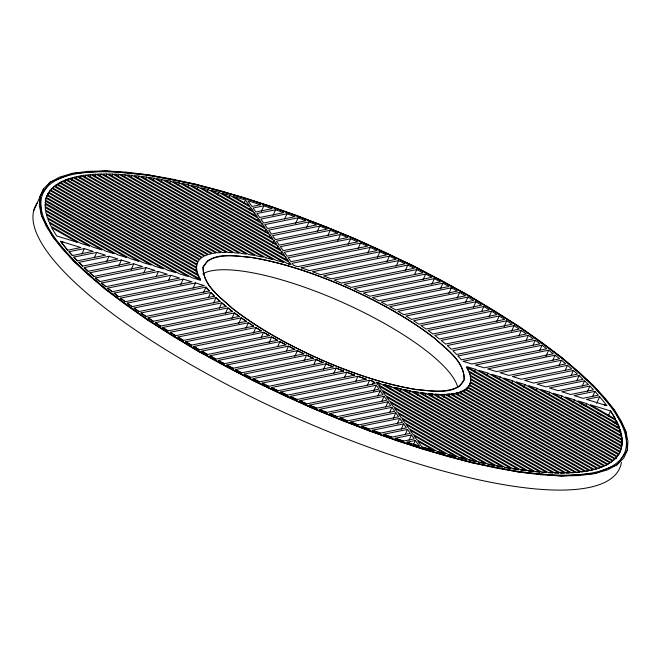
<?xml version="1.0" encoding="UTF-8"?>
<svg xmlns="http://www.w3.org/2000/svg" width="661" height="661" viewBox="0 0 661 661"><rect width="100%" height="100%" fill="white"/><g stroke="black" fill="none" stroke-linecap="round" stroke-linejoin="round"><path stroke-width="0.99" d="M622.141 442.721L622.15 440.383L524.95 384.553L516.125 381.827L622.141 442.721L622.15 440.383L621.365 442.143M470.715 379.67L470.5 381.893L610.698 462.419L612.491 461.105L470.715 379.67L470.5 381.893M621.827 445.828L622.092 443.63L512.597 380.744L503.781 378.018L621.827 445.828L622.092 443.63L620.91 446.266M196.796 265.028L196.581 267.251L54.805 185.824L56.598 184.502L196.796 265.028L195.623 267.672M621.166 448.728L621.671 446.671L500.245 376.935L491.429 374.209L621.166 448.728L621.671 446.671L620.489 449.315M46.13 198.193L45.626 200.25L167.051 269.994L175.867 272.712L46.13 198.193L45.287 200.068M469.583 384.652L470.31 382.719L609.938 462.923L607.955 464.129L469.583 384.652L470.31 382.719L469.517 384.479M620.175 451.446L620.919 449.521L487.901 373.118L479.076 370.4L620.175 451.446L620.919 449.521L619.737 452.165M47.121 195.482L46.377 197.399L179.395 273.803L188.22 276.521L47.121 195.482L45.865 198.292M33.678 210.785L43.535 188.848L50.129 182.246L59.779 177.057L72.404 173.413L87.822 171.364L105.768 170.943L125.896 172.116L147.816 174.801L171.1 178.883L195.317 184.196L220.055 190.591L270.498 206.149L325.584 226.541L354.478 238.555L383.768 251.667L412.993 265.722L441.705 280.537L469.409 295.888L495.659 311.529L520.058 327.22L542.26 342.704L561.999 357.75L579.119 372.16L593.537 385.768L605.261 398.426L614.375 410.068L621.208 420.999L625.827 431.476L627.95 441.284L627.322 450.215L623.761 458.081L617.167 464.675L607.517 469.864L594.892 473.516L579.474 475.556L561.528 475.978L541.4 474.805L519.48 472.119L496.196 468.046L471.979 462.725L447.241 456.338L396.798 440.771L341.712 420.388L312.818 408.366L283.536 395.253L254.303 381.199L225.599 366.384L197.887 351.041L171.637 335.391L147.238 319.709L125.036 304.225L105.297 289.171L88.177 274.761L73.759 261.161L62.035 248.495L52.93 236.861L46.088 225.922L41.469 215.453L39.346 205.645L39.974 196.705L43.535 188.848M47.171 195.763L48.427 192.946L200.572 280.33L191.748 277.612L47.46 194.739L48.427 192.946M47.592 195.069L48.435 193.194M49.195 192.467L50.038 190.583L198.746 276.001A149.089 40.09 24.1 0 0 200.506 279.355L48.856 192.252L50.038 190.583M51.104 190.269L51.938 188.393L197.218 271.836L196.433 273.596M53.293 188.245L54.128 186.369L196.606 268.201L196.953 270.746L52.533 187.798L54.128 186.369M55.764 186.385L56.598 184.502M58.507 184.675L59.341 182.8L197.713 262.268L196.871 264.152M61.514 183.122L62.357 181.246L199.283 259.889L198.093 261.558L60.176 182.337L62.357 181.246M64.795 181.717L65.637 179.842L201.465 257.856L199.845 259.277L63.266 180.825L65.637 179.842M68.331 180.47L69.174 178.594L204.224 256.162L202.192 257.344L66.621 179.47L69.174 178.594M71.71 180.304L72.974 177.487L207.554 254.791L205.125 255.741L70.231 178.263L72.974 177.487M76.189 178.412L77.031 176.537L211.429 253.733L208.603 254.452L74.106 177.198L77.031 176.537M80.088 178.544L81.344 175.727L215.841 252.981L212.635 253.485L78.238 176.289L81.344 175.727M84.658 177.892L85.922 175.074L220.807 252.552L217.205 252.824L82.625 175.529L85.922 175.074M89.913 176.446L90.755 174.57L226.326 252.436L222.327 252.485L87.277 174.917L90.755 174.57M95.01 176.082L95.845 174.207L232.424 252.659L228.012 252.469L92.185 174.446L95.845 174.207M100.365 175.884L101.207 174L239.125 253.221L234.275 252.783L97.349 174.132L101.207 174M105.991 175.826L106.834 173.95L246.47 254.155L241.158 253.444L102.786 173.975L106.834 173.95M111.891 175.933L112.734 174.058L254.51 255.485L248.693 254.493L108.487 173.967L112.734 174.058M81.972 253.898L84.335 248.619L93.16 251.345L72.404 255.559L68.975 251.742L84.335 248.619M118.071 176.198L118.906 174.322L263.326 257.269L256.947 255.947L114.469 174.116L118.906 174.322M124.532 176.619L125.367 174.744L273.026 259.558A149.089 40.09 24.1 0 0 266.003 257.864M94.325 257.716L96.688 252.436L105.512 255.154L77.428 260.855L73.817 257.079L96.688 252.436M131.283 177.214L132.117 175.339L283.776 262.442A149.089 40.09 24.1 0 0 275.992 260.31L127.267 174.901L132.117 175.339M138.339 177.983L139.174 176.107L289.617 262.516L291.096 264.607L287.064 263.4L134.109 175.545L139.174 176.107M106.52 261.872L109.04 256.245L117.865 258.963L82.699 266.102L78.915 262.359L109.04 256.245M145.362 179.693L146.544 177.057L285.717 256.997L288.502 260.938L141.247 176.363L146.544 177.057M153.046 180.825L154.228 178.189L281.809 251.469L284.602 255.419L148.7 177.363L154.228 178.189M119.03 265.334L121.393 260.054L130.209 262.772L88.202 271.307L84.253 267.598L121.393 260.054M161.077 182.155L162.259 179.519L277.909 245.942L280.694 249.891L156.492 178.544L162.259 179.519M169.464 183.692L170.645 181.048L274.001 240.414L276.794 244.363L164.622 179.932L170.645 181.048M131.225 269.498L133.737 263.863L142.561 266.59L93.912 276.472L89.813 272.786L133.737 263.863M178.23 185.435L179.412 182.8L270.101 234.886L272.886 238.836L173.108 181.527L179.412 182.8M143.734 272.952L146.089 267.672L154.914 270.399L99.819 281.586L95.581 277.934L146.089 267.672M187.394 187.418L188.575 184.774L266.193 229.367L268.986 233.308L181.99 183.337L188.575 184.774M156.079 276.761L158.442 271.481L167.266 274.208L105.917 286.667L101.546 283.04L158.442 271.481M196.986 189.641L198.168 187.005L262.293 223.839L265.078 227.781L191.269 185.386L198.168 187.005M207.042 192.136L208.215 189.492L258.393 218.312L261.178 222.261L200.985 187.691L208.215 189.492M168.431 280.57L170.794 275.298L179.618 278.017L112.196 291.708L107.693 288.113L170.794 275.298M217.593 194.912L218.774 192.277L254.485 212.784L257.278 216.734L211.181 190.261L218.774 192.277M180.627 284.734L183.147 279.107L191.971 281.826L118.641 296.723L114.023 293.145L183.147 279.107M195.425 270.845L196.606 268.201M229.094 197.127L229.888 195.367L250.585 207.257L253.37 211.206L221.889 193.128L229.888 195.367M193.136 288.196L195.499 282.916L204.315 285.635L125.251 301.697L122.872 299.92M197.961 277.76L198.746 276.001M203.464 292.732L205.976 287.105L209.306 290.947L132.026 306.638L127.168 303.11L205.976 287.105A149.089 40.09 24.1 0 0 209.306 290.947M243.868 203.505L245.446 199.986L233.168 196.317L249.47 205.678L245.446 199.986M208.355 297.739L210.719 292.459L214.437 296.219L138.942 311.554L133.985 308.051L210.719 292.459A149.089 40.09 24.1 0 0 214.437 296.219M249.404 209.901L250.585 207.257M213.635 302.986L215.998 297.706L220.055 301.399L146.015 316.437L140.95 312.95L215.998 297.706L220.055 301.399M253.303 215.428L254.485 212.784M257.6 220.072L258.393 218.312M261.31 211.47L263.83 205.844L272.225 208.653L255.865 211.974L253.08 208.025L263.83 205.844M219.378 308.142L221.741 302.862L226.087 306.489L153.236 321.287L151.286 319.99M261.45 225.715L262.293 223.839M225.368 313.562L227.88 307.935L232.498 311.513L160.59 326.113L158.607 324.824M265.02 232.003L266.193 229.367M273.018 215.42L275.538 209.785L283.718 212.635L259.773 217.502L256.98 213.553L275.538 209.785M231.871 318.561L234.391 312.934L239.241 316.462L168.092 330.913L165.39 329.203M269.316 236.646L270.101 234.886M272.745 243.231L274.001 240.414M284.594 219.064L286.957 213.784L294.955 216.676L263.673 223.03L260.888 219.08L286.957 213.784M238.712 323.493L241.232 317.858L246.313 321.345L175.727 335.681L173.661 334.4M276.728 248.577L277.909 245.942M245.867 328.36L248.387 322.725L253.684 326.162L183.494 340.423L181.403 339.151M280.975 253.345L281.809 251.469M295.591 223.468L298.111 217.841L305.936 220.766L267.581 228.557L264.788 224.608L298.111 217.841M284.536 259.633L285.717 256.997M253.32 333.161L255.84 327.534L261.343 330.93L191.401 345.133L189.269 343.869M288.783 264.4L289.617 262.516M306.671 227.219L309.034 221.939L316.693 224.897L271.481 234.077L268.697 230.135L309.034 221.939M261.062 337.911L263.582 332.276L269.283 335.631L199.448 349.818L197.275 348.562M317.363 231.367L319.726 226.087L327.236 229.078L275.381 239.604L272.596 235.663L319.726 226.087M269.093 342.596L271.605 336.97L277.513 340.283L207.62 354.478L205.414 353.23M277.818 346.29L279.917 341.597L286.031 344.868L215.932 359.105L213.693 357.874M327.848 235.556L330.211 230.276L337.581 233.292L279.289 245.132L276.496 241.182L330.211 230.276M286.411 350.859L288.51 346.174L294.831 349.405L224.376 363.715L222.104 362.484M337.746 240.662L340.506 234.506L347.736 237.547L283.189 250.659L280.404 246.71L340.506 234.506M294.88 356.312L297.4 350.685L303.928 353.875L232.953 368.284L230.648 367.07M348.091 244.405L350.611 238.77L357.717 241.843L287.097 256.187L284.304 252.238L350.611 238.77M304.068 360.766L306.588 355.139L313.347 358.279L241.67 372.837L238.547 371.218M358.179 248.354L360.534 243.074L367.524 246.165L290.997 261.715L288.213 257.765L360.534 243.074M313.735 364.806L316.09 359.526L323.089 362.616L250.527 377.357L247.354 375.745M367.78 253.039L370.3 247.412L377.167 250.527L297.681 266.672L293.591 265.375L292.112 263.293L370.3 247.412M323.427 369.474L325.939 363.847L333.202 366.88L259.525 381.851L256.303 380.249M377.373 257.41L379.893 251.783L386.652 254.923L309.373 270.613M333.805 373.366L336.168 368.086L343.72 371.069L268.672 386.313L266.209 385.123M386.817 261.814L389.337 256.179L395.989 259.343L320.494 274.679M344.439 377.522L346.802 372.242L354.693 375.159L277.959 390.742L276.29 389.957M396.113 266.243L398.624 260.616L405.176 263.797L331.136 278.835L323.576 275.86L398.624 260.616M355.56 381.587L357.923 376.307L366.211 379.133L287.403 395.146L284.866 393.973M405.251 270.704L407.771 265.078L414.216 268.283L341.357 283.082L334.094 280.041L407.771 265.078M414.67 274.257L416.769 269.564L423.106 272.795L351.206 287.395L344.207 284.304L416.769 269.564M367.252 385.528L369.615 380.249L373.705 381.546L375.184 383.636L296.996 399.517L293.558 397.963M372.523 384.19L373.705 381.546L372.176 381.067M423.106 279.719L425.626 274.084L431.864 277.331L360.708 291.782L353.949 288.642L425.626 274.084M373.539 391.37L376.299 385.214L379.084 389.155L306.762 403.846L304.134 402.698M379.447 385.289L380.232 383.529L533.196 471.384L528.122 470.814L377.679 384.405L376.2 382.314L380.232 383.529L378.224 382.926M377.836 396.013L380.199 390.742L382.992 394.683L316.685 408.151L313.132 406.622M431.823 284.263L434.343 278.636L440.482 281.9L369.896 296.235L363.368 293.054L434.343 278.636M381.744 401.541L384.107 396.261L386.892 400.211L326.79 412.423L324.08 411.282M390.13 389.246L391.312 386.611L540.029 472.028L535.179 471.582L383.52 384.479L391.312 386.611A149.179 40.114 24.1 0 1 383.512 384.479M385.644 407.069L388.007 401.789L390.8 405.738L337.085 416.645L334.317 415.521M440.4 288.84L442.92 283.214L448.968 286.494L378.786 300.755L372.465 297.524L442.92 283.214M389.552 412.596L391.915 407.316L394.7 411.266L347.57 420.834L345.695 420.099M400.112 391.692L401.293 389.056L546.573 472.499L541.929 472.177L394.27 387.363L401.293 389.056A149.179 40.114 24.1 0 1 394.27 387.363M448.852 293.443L451.364 287.816L457.313 291.121L387.379 305.324L381.273 302.052L451.364 287.816M393.295 418.471L395.815 412.844L398.608 416.794L358.262 424.982L355.395 423.883M409.564 392.733L410.357 390.973L552.827 472.805L548.39 472.607L403.97 389.651L410.357 390.973L403.97 389.651M397.203 423.998L399.723 418.372L402.508 422.313L369.185 429.088L365.277 427.634M457.156 298.078L459.676 292.443L465.526 295.773L395.691 309.959L389.783 306.646L459.676 292.443M401.26 429.171L403.623 423.891L406.416 427.841L380.339 433.137L377.348 432.063M417.43 395.071L418.603 392.427L558.809 472.962L554.562 472.871L412.786 391.436L418.603 392.427L412.786 391.436M405.168 434.698L407.531 429.419L410.316 433.368L391.758 437.136L388.693 436.078M465.336 302.738L467.856 297.103L473.607 300.449L403.714 314.644L398.013 311.29L467.856 297.103M425.353 395.237L426.138 393.477L564.511 472.954L560.462 472.97L420.834 392.766L426.138 393.477L420.834 392.766M409.068 440.226L411.431 434.946L414.224 438.896L403.466 441.077L399.277 439.689M432.178 396.022L433.021 394.146L569.947 472.789L566.089 472.921L428.171 393.7L433.021 394.146L428.171 393.7M473.375 307.423L475.895 301.788L481.555 305.151L411.456 319.395L405.953 315.999L475.895 301.788M413.365 444.87L415.339 440.474L419.355 446.167L413.133 444.209M438.028 397.269L439.284 394.46L575.111 472.475L571.451 472.714L434.872 394.27L439.284 394.46L434.872 394.27M481.704 311.199L483.802 306.506L489.363 309.885L418.909 324.196L413.621 320.759L483.802 306.506M443.705 397.253L444.969 394.435L580.019 472.012L576.541 472.359L440.97 394.485L444.969 394.435L440.97 394.485M449.249 395.972L450.091 394.096L584.671 471.392L581.374 471.847L446.489 394.369L450.091 394.096L446.489 394.369M453.826 395.311L454.661 393.435L589.058 470.632L585.952 471.194L451.455 393.939L454.661 393.435L451.455 393.939M489.057 316.875L491.569 311.24L497.039 314.644L426.064 329.062L420.983 325.584L491.569 311.24M457.85 394.344L458.693 392.469L593.19 469.723L590.265 470.384L455.867 393.196L458.693 392.469L455.867 393.196M460.915 393.997L462.171 391.188L597.065 468.666L594.322 469.434L459.742 392.13L462.171 391.188L459.742 392.13M464.262 391.461L465.104 389.585L600.675 467.451L598.122 468.335L463.072 390.758L465.104 389.585L463.072 390.758M496.692 321.643L499.212 316.016L504.574 319.437L432.905 333.995L428.055 330.467L499.212 316.016M466.195 390.461L467.451 387.652L604.03 466.096L601.667 467.079L465.831 389.065L467.451 387.652L465.831 389.065M474.367 371.953L475.548 369.309L619.836 452.19L618.993 454.066M468.36 387.247L469.203 385.371L607.12 464.584L604.939 465.683L468.013 387.032L469.203 385.371L468.013 387.032M504.186 326.435L506.706 320.808L511.978 324.254L439.416 338.994L434.798 335.416L506.706 320.808M486.719 375.762L487.901 373.118M511.548 331.26L514.068 325.633L519.232 329.095L445.555 344.059L441.209 340.432L514.068 325.633M499.41 378.811L500.245 376.935M518.761 336.119L521.281 330.483L526.346 333.97L451.298 349.215L447.241 345.521L521.281 330.483M525.834 341.002L528.354 335.367L533.311 338.878L456.577 354.461A149.089 40.09 24.1 0 0 452.876 350.71L528.354 335.367M511.416 383.38L512.597 380.744M533.179 344.976L535.278 340.283L540.128 343.811L461.32 359.815A149.089 40.09 24.1 0 0 458.015 355.982M539.525 350.859L542.045 345.224L546.779 348.777L471.797 364.004L462.981 361.286L542.045 345.224M523.768 387.189L524.95 384.553M545.903 356.362L548.655 350.206L553.274 353.775L484.149 367.822L475.325 365.095L548.655 350.206M536.459 390.238L537.302 388.362L621.836 436.913L622.1 439.416L528.478 385.644L537.302 388.362M552.736 360.493L555.1 355.213L559.603 358.807L496.502 371.631L487.678 368.904L555.1 355.213M559.016 365.533L561.379 360.253L565.75 363.88L508.854 375.44L500.03 372.713L561.379 360.253M548.812 394.047L549.655 392.171L621.117 433.219L621.671 435.888L540.83 389.453L549.655 392.171M565.114 370.614L567.477 365.335L571.715 368.987L521.207 379.249L512.382 376.53L567.477 365.335M560.825 398.624L562.007 395.98L619.977 429.278L620.836 432.12L553.183 393.262L562.007 395.98M571.021 375.737L573.384 370.457L577.483 374.134L533.559 383.058L524.735 380.339L573.384 370.457M576.731 380.893L579.094 375.613L583.043 379.323L545.903 386.867L537.087 384.148L579.094 375.613M573.178 402.433L574.359 399.798L618.365 425.073L619.564 428.105L565.535 397.071L574.359 399.798M582.234 386.098L584.597 380.819L588.381 384.562L558.256 390.684L549.44 387.957L584.597 380.819M587.505 391.345L589.868 386.065L593.479 389.841L570.608 394.493L561.784 391.766L589.868 386.065M585.53 406.242L586.704 403.607L616.259 420.578L617.82 423.817L577.888 400.88L586.704 403.607M592.529 396.641L594.892 391.362L598.321 395.179L582.961 398.302L574.136 395.575L594.892 391.362M596.709 403.284L599.651 396.716L586.489 399.393L606.823 405.664A313.768 84.377 24.1 0 0 599.577 396.699M608.302 416.017L610.566 410.968L590.24 404.689L615.556 419.239L610.566 410.968A313.636 84.344 24.1 0 1 615.556 419.239M615.474 422.338L616.259 420.578L617.82 423.817M617.192 427.717L618.365 425.073L612.871 421.916M619.192 431.038L619.977 429.278L620.836 432.12M620.332 434.979L621.117 433.219L621.671 435.888M620.654 439.557L621.836 436.913L622.1 439.416M615.903 458.858L616.746 456.982L469.087 372.168L470.078 375.084L615.358 458.527L616.746 456.982L615.358 458.527M197.713 262.268L196.995 264.202L57.358 183.998L59.341 182.8M618.87 453.975L619.836 452.19L618.87 453.975L466.724 366.591L475.548 369.309M618.44 454.669L617.258 456.338L468.55 370.92L466.79 367.566L618.44 454.669L617.258 456.338M51.938 188.393L50.55 189.947L198.209 274.753A149.089 40.09 24.1 0 1 197.218 271.836M614.763 459.122L613.168 460.552L470.69 378.72L470.343 376.175L614.763 459.122L613.168 460.552M610.698 462.419L612.491 461.105M607.955 464.129L609.938 462.923M604.939 465.683L607.12 464.584M601.667 467.079L604.03 466.096M598.122 468.335L600.675 467.451M594.322 469.434L597.065 468.666M590.265 470.384L593.19 469.723M67.645 250.205L80.807 247.536L60.482 241.265L67.645 250.205A313.768 84.377 24.1 0 1 60.482 241.265L63.018 242.05M122.277 299.474L120.517 298.144L195.499 282.916M379.893 251.783L301.085 267.788A149.089 40.09 24.1 0 1 309.381 270.613M389.337 256.179L312.603 271.77A149.089 40.09 24.1 0 1 320.502 274.679M150.634 319.56L148.064 317.825L221.741 302.862L226.087 306.489M157.946 324.394L155.318 322.675L227.88 307.935L232.498 311.513M164.721 328.773L162.722 327.484L234.391 312.934L239.241 316.462M172.298 333.549L170.257 332.276L241.232 317.858L246.313 321.345M180.701 338.729L177.933 337.036L248.387 322.725L250.345 324.014M188.567 343.456L185.741 341.77L255.84 327.534L261.343 330.93M196.557 348.149L193.69 346.471L263.582 332.276L269.283 335.631M204.687 352.817L201.77 351.156L271.605 336.97L277.513 340.283M212.949 357.461L209.983 355.8L279.917 341.597L286.031 344.868M220.592 361.658L218.328 360.427L288.51 346.174L294.831 349.405M229.879 366.657L226.814 365.021L297.4 350.685L299.838 351.892M237.77 370.813L235.432 369.59L306.588 355.139L309.959 356.717M245.768 374.944L244.19 374.134L316.09 359.526L318.718 360.699M255.493 379.852L253.089 378.646L325.939 363.847L333.202 366.88M264.574 384.322L262.128 383.124L336.168 368.086L339.002 369.218M274.629 389.164L271.307 387.577L346.802 372.242A149.179 40.114 24.1 0 0 354.66 375.151M283.172 393.188L280.644 392.006L357.923 376.307M457.99 355.982L535.278 340.283M291.84 397.178L290.129 396.393L369.615 380.249L371.664 380.91M302.391 401.921L299.772 400.756L376.299 385.214M311.356 405.854L309.579 405.086L380.199 390.742M322.271 410.522L319.56 409.374L384.107 396.261M333.4 415.149L329.715 413.629L388.007 401.789M343.819 419.355L340.06 417.851L391.915 407.316M354.436 423.511L350.603 422.024L395.815 412.844M364.294 427.27L361.36 426.163L399.723 418.372M376.349 431.707L372.35 430.245L403.623 423.891M387.677 435.723L383.578 434.285L407.531 429.419M398.228 439.334L395.071 438.268L411.431 434.946M411.572 443.713L406.87 442.192L415.339 440.474M585.952 471.194L589.058 470.632M581.374 471.847L584.671 471.392M576.541 472.359L580.019 472.012M571.451 472.714L575.111 472.475M566.089 472.921L569.947 472.789M560.462 472.97L564.511 472.954M554.562 472.871L558.809 472.962M548.39 472.607L552.827 472.805M541.929 472.177L546.573 472.499M125.367 174.744L120.723 174.421L266.003 257.864M535.179 471.582L540.029 472.028M528.122 470.814L533.196 471.384M526.049 470.566L520.761 469.872L381.579 389.932L378.794 385.983L526.049 470.566L520.761 469.872M518.596 469.566L513.068 468.732L385.487 395.452L382.694 391.51L518.596 469.566L513.068 468.732M510.804 468.376L505.037 467.41L389.387 400.979L386.602 397.038L510.804 468.376L505.037 467.41M502.674 466.988L496.651 465.873L393.295 406.507L390.502 402.557L502.674 466.988L496.651 465.873M494.188 465.394L487.884 464.121L397.195 412.034L394.41 408.085L494.188 465.394L487.884 464.121M482.034 462.874L478.721 462.146L401.103 417.562L398.31 413.612L485.314 463.584L482.852 463.055M478.721 462.146L485.314 463.584M472.59 460.742L469.128 459.916L405.003 423.09L402.219 419.14L476.027 461.535L473.458 460.94M469.128 459.916L476.027 461.535M466.311 459.238L459.081 457.429L408.911 428.609L406.118 424.668L466.311 459.238L459.081 457.429M456.115 456.668L448.522 454.652L412.811 434.137L410.027 430.187L456.115 456.668L448.522 454.652M445.407 453.801L437.417 451.554L416.719 439.664L413.926 435.715L445.407 453.801L437.417 451.554M434.128 450.604L421.85 446.935L417.835 441.242L434.128 450.604L421.85 446.935M377.72 382.777L376.2 382.314M604.278 404.879L606.823 405.664M406.87 442.192L419.355 446.167M395.071 438.268L403.466 441.077M383.578 434.285L391.758 437.136M372.35 430.245L380.339 433.137M361.36 426.163L369.185 429.088M350.603 422.024L358.262 424.982M343.72 371.069L339.944 369.598M340.06 417.851L347.57 420.834M329.715 413.629L337.085 416.645M319.56 409.374L326.79 412.423M309.579 405.086L316.685 408.151M323.089 362.616L319.585 361.088M299.772 400.756L306.762 403.846M290.129 396.393L296.996 399.517M313.347 358.279L310.802 357.114M280.644 392.006L287.403 395.146M271.307 387.577L277.959 390.742M303.928 353.875L300.656 352.288M262.128 383.124L268.672 386.313M253.089 378.646L259.525 381.851M244.19 374.134L250.527 377.357M235.432 369.59L241.67 372.837M226.814 365.021L232.953 368.284M218.328 360.427L224.376 363.715M209.983 355.8L215.932 359.105M201.77 351.156L207.62 354.478M579.854 402.954L585.357 406.11M596.362 412.431L601.865 415.595M193.69 346.471L199.448 349.818M185.741 341.77L191.401 345.133M177.933 337.036L183.494 340.423M170.257 332.276L175.727 335.681M253.684 326.162L251.006 324.444M162.722 327.484L168.092 330.913M155.318 322.675L160.59 326.113M148.064 317.825L153.236 321.287M140.95 312.95L146.015 316.437M133.985 308.051L138.942 311.554M127.168 303.11L132.026 306.638M120.517 298.144L125.251 301.697M114.023 293.145L118.641 296.723M107.693 288.113L112.196 291.708M101.546 283.04L105.917 286.667M95.581 277.934L99.819 281.586M89.813 272.786L93.912 276.472M84.253 267.598L88.202 271.307M78.915 262.359L82.699 266.102M73.817 257.079L77.428 260.855M68.975 251.742L72.404 255.559M618.365 425.073L619.564 428.105M470.343 376.175L470.69 378.72M621.406 462.411A320.213 86.112 24.1 0 1 295.021 417.405A320.213 86.112 24.1 0 1 37.239 202.919M202.902 273.77A142.322 38.272 24.1 0 1 342.315 302.308A142.322 38.272 24.1 0 1 457.734 387.346M366.186 379.133A149.179 40.114 24.1 0 1 357.898 376.299M466.815 367.574A149.089 40.09 24.1 0 1 468.566 370.928M469.112 372.176A149.089 40.09 24.1 0 1 470.103 375.093M45.13 205.067L45.146 206.538L142.346 262.367L151.171 265.094L45.155 204.199L45.13 205.067M203.125 267.127C202.431 285.263 220.245 297.21 232.16 308.224C260.186 330.153 291.889 346.926 324.386 361.195C353.916 373.729 384.487 384.429 416.24 389.536C431.509 390.511 455.404 396.435 464.171 379.794C464.865 361.658 447.051 349.71 435.136 338.705C407.11 316.768 375.407 300.003 342.91 285.726C313.388 273.2 282.809 262.491 251.056 257.393C235.787 256.41 211.892 250.486 203.125 267.127C202.886 285.354 220.229 297.004 232.16 308.224C260.302 330.021 291.922 346.81 324.386 361.195C353.966 373.647 384.495 384.281 416.24 389.536C430.666 390.957 446.291 393.386 459.659 386.222L464.171 379.794C464.41 361.567 447.067 349.917 435.136 338.705C406.994 316.9 375.374 300.111 342.91 285.726C313.339 273.274 282.801 262.648 251.056 257.393C236.63 255.964 221.005 253.535 207.637 260.698L203.125 267.127M45.229 203.018L154.699 266.185L163.523 268.903L45.469 201.101L45.229 203.018M50.129 182.246L39.974 196.705L41.469 215.453L52.93 236.861L73.759 261.161L105.297 289.171L147.238 319.709L197.887 351.041L254.303 381.199L312.818 408.366L369.813 431.203L422.379 449.059L471.979 462.725L519.48 472.119L561.528 475.978L594.892 473.516L617.167 464.675L627.322 450.215L625.827 431.476L614.375 410.068L593.537 385.768L561.999 357.75L520.058 327.22L469.409 295.888L412.993 265.722L354.478 238.555L297.483 215.717L244.917 197.862L195.317 184.196L147.816 174.801L105.768 170.943L72.404 173.413L50.129 182.246M260.434 204.728L251.965 206.447L247.941 200.762L260.434 204.728M77.064 242.232L56.73 235.96A313.768 84.377 24.1 0 1 51.74 227.69L77.064 242.232M89.409 246.041L80.592 243.322L51.037 226.343L49.476 223.104L89.409 246.041M101.761 249.85L92.945 247.131L48.931 221.848L47.732 218.816L101.761 249.85M114.113 253.659L105.289 250.94L47.319 217.643L46.46 214.8L114.113 253.659M126.466 257.476L117.641 254.749L46.179 213.701L45.626 211.041L126.466 257.476M138.818 261.285L129.994 258.558L45.46 210.008L45.196 207.513L138.818 261.285M122.525 301.631A318.437 85.633 24.1 0 0 614.879 464.402A318.437 85.633 24.1 0 0 263.549 204.356A318.437 85.633 24.1 0 0 122.525 301.631"/></g></svg>
